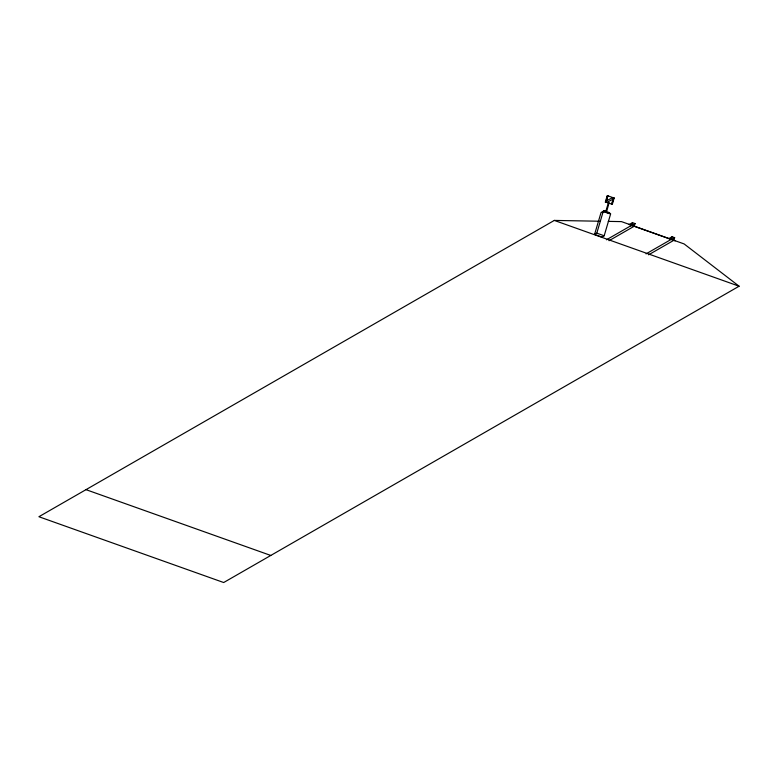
<?xml version="1.0" encoding="UTF-8"?>
<svg xmlns="http://www.w3.org/2000/svg" width="778" height="778" viewBox="0 0 778 778"><rect width="100%" height="100%" fill="white"/><g stroke="black" fill="none" stroke-linecap="round" stroke-linejoin="round"><path stroke-width="1.17" d="M594.567 234.431L601.063 212.501L603.29 211.217L610.662 213.843L604.175 235.773L601.939 237.057L594.567 234.431L596.794 233.147L603.29 211.217M602.25 212.676L604.389 210.741L605.099 210.994M602.95 211.567L603.563 212.161M603.495 211.587L602.843 211.908M604.457 211.315L604.263 210.809L603.932 211.704L609.475 213.678L609.709 212.9L604.166 210.926M605.002 211.334L604.807 210.828M605.576 212.209L608.328 202.912L609.009 203.009L606.354 212.589M608.503 212.695L609.339 212.88M608.795 212.861L608.727 212.287M612.403 201.346L611.469 204.478L612.412 203.933L614.26 197.67L613.327 198.215M609.038 240.703L634.294 226.184L635.062 223.578L632.485 222.654L631.717 225.27L606.451 239.789M648.609 254.805L673.874 240.285L674.643 237.669L672.066 236.755L671.288 239.361L646.032 253.881M599.877 221.234L554.315 220.417L38.9 516.728L223.685 582.528L739.1 286.216L684.115 243.932L621.466 221.613L608.27 221.38M603.786 211.752L603.242 211.733M629.324 224.472L632.485 222.654M630.851 225.999L635.062 223.578M668.905 238.564L672.066 236.755M671.482 239.488L674.643 237.669M609.369 203.291L608.328 202.912M628.76 224.336L675.178 240.859M596.794 233.147L604.175 235.773M554.315 220.417L739.1 286.216M85.998 489.654L270.783 555.453M607.141 196.007L605.284 202.27L606.218 201.735L608.075 195.472L607.141 196.007M607.608 195.735L605.751 201.998L611.936 204.206L613.793 197.943L607.608 195.735M606.675 199.81L606.072 201.852L608.075 202.562L607.89 201.803L613.015 199.217L612.305 197.816L607.171 200.413L606.675 199.81"/></g></svg>
